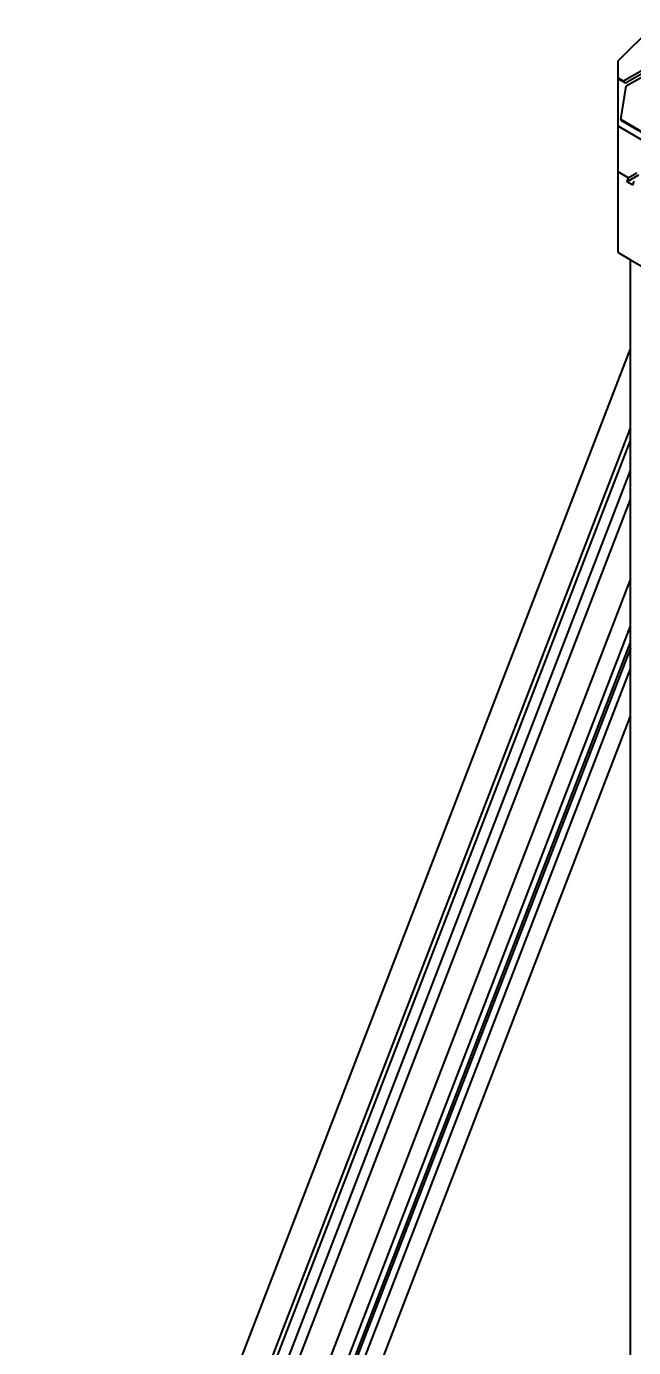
# Model space of a CAD drawing. Header units: millimetres. Extents: x 15 to 415, y 5 to 292.
# Drawn here: x 273.59 to 289.33, y 103.41 to 137.7 of the extents above; entities that cross this region are included whole.
import ezdxf

# ---------------------------------------------------------------- set-up
doc = ezdxf.new("R2010")
doc.units = ezdxf.units.MM
doc.layers.add('Geometries', color=7, linetype='Continuous')

msp = doc.modelspace()

# ---------------------------------------------------------------- linework, layer by layer
at = {"layer": 'Geometries', "linetype": 'Continuous', "lineweight": 40}
for p, q in [((288.9325, 136.8125), (289.8346, 137.7019)), ((288.9325, 136.3615), (288.9325, 136.8125)), ((289.879, 136.7457), (289.0688, 136.2828)), ((289.9295, 136.6912), (289.1193, 136.2283)), ((289.9394, 136.6042), (289.1407, 136.1479)), ((289.0688, 136.2828), (288.9325, 136.3615)), ((288.9325, 136.3362), (288.9325, 136.3615)), ((288.9325, 135.1109), (288.9325, 136.3362)), ((289.1193, 136.2283), (288.9325, 136.3362)), ((288.9975, 135.2866), (289.1407, 136.1479)), ((289.0688, 136.2828), (289.1193, 136.2283)), ((289.5578, 134.7499), (288.9325, 135.1109)), ((288.9325, 133.9254), (288.9325, 135.1109)), ((288.9975, 135.2866), (289.048, 135.232)), ((289.6665, 134.9003), (288.9975, 135.2866)), ((289.717, 134.8458), (289.048, 135.232)), ((289.1952, 133.7737), (288.9325, 133.9254)), ((288.9325, 131.8305), (288.9325, 133.9254)), ((289.1597, 133.6698), (289.4673, 133.8462)), ((289.1952, 133.7737), (289.1597, 133.6698)), ((289.1952, 133.7737), (289.4167, 133.9008)), ((289.3126, 133.5815), (289.1597, 133.6698)), ((289.3126, 133.5815), (289.3482, 133.6854)), ((288.9325, 131.8305), (289.2529, 131.6455)), ((289.2529, 131.6455), (290.4708, 130.9424)), ((289.2529, 129.3349), (289.2529, 131.6455)), ((273.5914, 88.6907), (289.2529, 129.3349)), ((289.2529, 127.2758), (289.2529, 129.3349)), ((274.2388, 88.3119), (289.2529, 127.2758)), ((289.2529, 126.9548), (289.2529, 127.2758)), ((274.3416, 88.2576), (289.2529, 126.9548)), ((289.2529, 126.1734), (289.2529, 126.9548)), ((275.1747, 89.6383), (289.2529, 126.1734)), ((289.2529, 125.4257), (289.2529, 126.1734)), ((274.8236, 87.9793), (289.2529, 125.4257)), ((289.2529, 123.3667), (289.2529, 125.4257)), ((289.2529, 123.3667), (276.1144, 89.2702)), ((289.2529, 122.1361), (289.2529, 123.3667)), ((276.7243, 89.6223), (289.2529, 122.1361)), ((289.2529, 121.7157), (289.2529, 122.1361)), ((276.8568, 89.5458), (289.2529, 121.7157)), ((289.2529, 121.5674), (276.9035, 89.5188)), ((289.2529, 121.5674), (289.2529, 121.7157)), ((289.2529, 121.0303), (289.2529, 121.5674)), ((277.2723, 89.9387), (289.2529, 121.0303)), ((289.2529, 119.7997), (289.2529, 121.0303)), ((278.6206, 92.2073), (289.2529, 119.7997)), ((289.2529, 98.3458), (289.2529, 119.7997))]:
    msp.add_line(p, q, dxfattribs=at)

doc.saveas('drawing.dxf')
